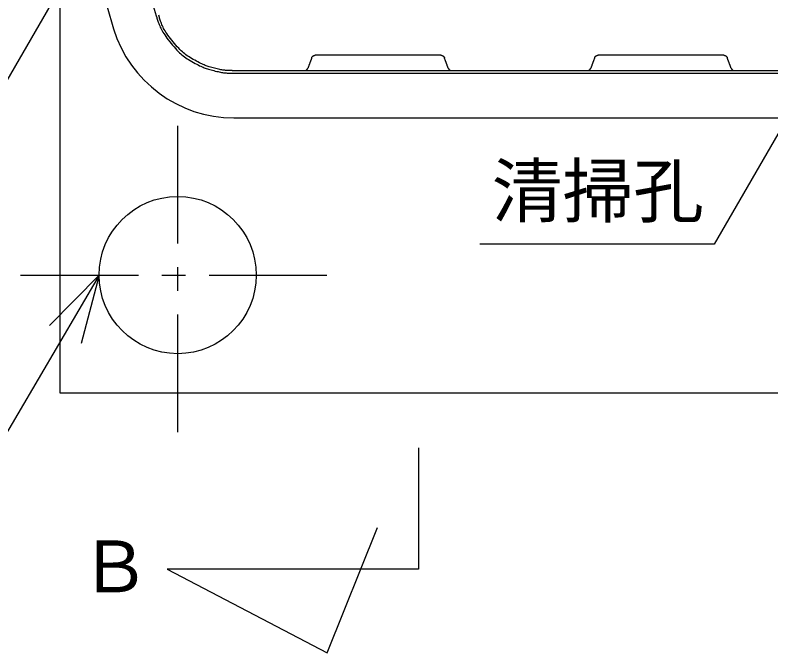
# Model space of a CAD drawing. Units: millimetres, scale not verified. Extents: x -23521 to 8910, y -6308 to 6308.
# Drawn here: x -5968 to -5006, y -488 to 323 of the extents above; entities that cross this region are included whole.
import ezdxf
from ezdxf.enums import TextEntityAlignment as Align

# ---------------------------------------------------------------- set-up
doc = ezdxf.new("R2010")
doc.units = ezdxf.units.MM
doc.header["$LTSCALE"] = 30
doc.linetypes.add('CHAIN1', pattern=[8, 5, -1, 1, -1])
for name, color, linetype, lineweight in [('0-1_空気管', 3, 'Continuous', 25), ('0-E_機器', 2, 'Continuous', 25), ('0-F_08', 2, 'CHAIN1', 25)]:
    doc.layers.add(name, color=color, linetype=linetype, lineweight=lineweight)
doc.styles.add('ＭＳ ゴシック', font='')
doc.styles.get('ＭＳ ゴシック').set_extended_font_data('MS Gothic')

msp = doc.modelspace()

# ---------------------------------------------------------------- linework, layer by layer
at = {"layer": '0-1_空気管'}
for p, q in [((-5763.26, 611.8), (-5978.01, 239.84)), ((-4765.22, 573.48), (-5077.96, 31.8)), ((-5425.72, 272.14), (-5585.56, 272.14)), ((-5065.72, 272.14), (-5225.56, 272.14)), ((-5691.32, 252.53), (-4864.37, 252.53)), ((-5689.26, 192.53), (-3042.03, 192.53)), ((-5077.96, 31.8), (-5376.04, 31.8)), ((-5454.16, -227.34), (-5454.16, -381.7))]:
    msp.add_line(p, q, dxfattribs=at)
for points in [[(-5787.91, 322.2), (-5787.25, 320.06), (-5786.98, 319.16), (-5786.64, 318.08), (-5786.25, 316.86), (-5785.81, 315.53), (-5785.32, 314.09), (-5784.77, 312.59), (-5784.19, 311.05), (-5783.56, 309.5), (-5782.9, 307.95), (-5782.17, 306.4), (-5781.38, 304.83), (-5780.5, 303.21), (-5779.52, 301.53), (-5778.42, 299.77), (-5777.18, 297.91), (-5775.8, 295.93), (-5774.26, 293.82), (-5772.58, 291.62), (-5770.81, 289.36), (-5768.97, 287.09), (-5767.1, 284.84), (-5765.23, 282.66), (-5763.4, 280.59), (-5761.64, 278.66), (-5759.97, 276.92), (-5758.37, 275.33), (-5756.81, 273.89), (-5755.27, 272.55), (-5753.71, 271.29), (-5752.1, 270.09), (-5750.41, 268.91), (-5748.62, 267.73), (-5746.69, 266.53), (-5744.68, 265.32), (-5742.6, 264.12), (-5740.5, 262.94), (-5738.42, 261.81), (-5736.4, 260.74)], [(-5746.77, 270.36), (-5748.51, 271.51), (-5750.15, 272.65), (-5751.71, 273.81), (-5753.22, 275.03), (-5754.71, 276.33), (-5756.22, 277.73), (-5757.77, 279.27), (-5759.39, 280.96), (-5761.1, 282.82), (-5762.87, 284.83), (-5764.68, 286.94), (-5766.49, 289.12), (-5768.28, 291.32), (-5770, 293.51), (-5771.62, 295.65), (-5773.11, 297.69), (-5774.45, 299.61), (-5775.65, 301.41), (-5776.72, 303.11), (-5777.67, 304.74), (-5778.52, 306.31), (-5779.29, 307.84), (-5779.99, 309.34), (-5780.64, 310.84), (-5781.24, 312.34), (-5781.81, 313.83), (-5782.33, 315.29), (-5782.81, 316.68), (-5783.24, 317.97), (-5783.62, 319.16), (-5783.95, 320.2), (-5784.85, 323.14)], [(-5691.32, 252.53), (-5692, 252.53), (-5692.79, 252.54), (-5693.66, 252.55), (-5694.59, 252.57), (-5695.57, 252.6), (-5696.58, 252.65), (-5697.6, 252.7), (-5698.63, 252.77), (-5699.68, 252.86), (-5700.75, 252.98), (-5701.87, 253.13), (-5703.05, 253.3), (-5704.31, 253.51), (-5705.66, 253.76), (-5707.11, 254.05), (-5708.68, 254.39), (-5710.34, 254.77), (-5712.05, 255.17), (-5713.8, 255.61), (-5715.54, 256.05), (-5717.24, 256.51), (-5718.88, 256.96), (-5720.42, 257.41), (-5721.84, 257.84), (-5723.17, 258.28), (-5724.45, 258.72), (-5725.71, 259.2), (-5726.99, 259.73), (-5728.33, 260.32), (-5729.77, 260.99), (-5731.34, 261.76), (-5733.07, 262.63), (-5734.93, 263.59), (-5736.89, 264.63), (-5738.9, 265.73), (-5740.94, 266.87), (-5742.95, 268.03), (-5744.91, 269.2), (-5746.77, 270.36)], [(-5590.06, 268.88), (-5590.02, 268.98), (-5590, 269.03), (-5589.98, 269.08), (-5589.96, 269.13), (-5589.94, 269.2), (-5589.91, 269.27), (-5589.88, 269.34), (-5589.81, 269.48), (-5589.77, 269.56), (-5589.73, 269.63), (-5589.69, 269.7), (-5589.64, 269.78), (-5589.59, 269.86), (-5589.53, 269.94), (-5589.47, 270.03), (-5589.4, 270.12), (-5589.31, 270.22), (-5589.22, 270.32), (-5589.13, 270.42), (-5588.94, 270.63), (-5588.84, 270.73), (-5588.75, 270.83), (-5588.66, 270.92), (-5588.57, 271), (-5588.49, 271.07), (-5588.41, 271.13), (-5588.33, 271.19), (-5588.26, 271.25), (-5588.17, 271.3), (-5588.09, 271.36), (-5588, 271.4), (-5587.91, 271.46), (-5587.81, 271.51), (-5587.71, 271.56), (-5587.61, 271.61), (-5587.51, 271.65), (-5587.42, 271.7), (-5587.33, 271.74), (-5587.24, 271.78)], [(-5587.24, 271.78), (-5587.17, 271.81), (-5587.1, 271.84), (-5587.04, 271.86), (-5586.98, 271.88), (-5586.87, 271.92), (-5586.81, 271.94), (-5586.74, 271.95), (-5586.67, 271.97), (-5586.6, 271.99), (-5586.53, 272), (-5586.45, 272.02), (-5586.37, 272.04), (-5586.3, 272.06), (-5586.22, 272.07), (-5586.15, 272.08), (-5586.09, 272.09), (-5585.97, 272.11), (-5585.87, 272.12), (-5585.82, 272.13), (-5585.78, 272.13), (-5585.73, 272.14), (-5585.69, 272.14), (-5585.64, 272.14), (-5585.6, 272.14), (-5585.56, 272.14)], [(-5425.72, 272.14), (-5425.65, 272.14), (-5425.58, 272.14), (-5425.51, 272.14), (-5425.43, 272.13), (-5425.36, 272.13), (-5425.27, 272.12), (-5425.19, 272.11), (-5425.11, 272.1), (-5425.03, 272.09), (-5424.94, 272.07), (-5424.85, 272.05), (-5424.75, 272.02), (-5424.65, 271.99), (-5424.54, 271.95), (-5424.42, 271.91), (-5424.29, 271.87), (-5424.16, 271.82), (-5424.03, 271.76), (-5423.9, 271.71), (-5423.77, 271.65), (-5423.65, 271.6), (-5423.53, 271.54), (-5423.43, 271.49), (-5423.33, 271.44), (-5423.24, 271.39), (-5423.16, 271.34), (-5423.08, 271.28), (-5423, 271.22), (-5422.93, 271.16), (-5422.85, 271.1), (-5422.69, 270.96), (-5422.6, 270.88), (-5422.52, 270.8), (-5422.44, 270.73), (-5422.3, 270.58), (-5422.24, 270.52), (-5422.18, 270.46), (-5422.13, 270.4), (-5422.09, 270.35)], [(-5422.09, 270.35), (-5422.01, 270.26), (-5421.97, 270.21), (-5421.93, 270.16), (-5421.9, 270.11), (-5421.85, 270.05), (-5421.77, 269.92), (-5421.73, 269.85), (-5421.64, 269.72), (-5421.6, 269.66), (-5421.57, 269.6), (-5421.53, 269.54), (-5421.5, 269.49), (-5421.48, 269.44), (-5421.45, 269.39), (-5421.43, 269.35), (-5421.39, 269.26), (-5421.35, 269.18), (-5421.34, 269.14), (-5421.32, 269.09), (-5421.3, 269.06), (-5421.29, 269.02), (-5421.28, 268.99), (-5421.27, 268.96), (-5421.24, 268.88)], [(-5230.06, 268.88), (-5230.02, 268.98), (-5230, 269.03), (-5229.98, 269.08), (-5229.96, 269.13), (-5229.94, 269.2), (-5229.91, 269.27), (-5229.88, 269.34), (-5229.81, 269.48), (-5229.77, 269.56), (-5229.73, 269.63), (-5229.69, 269.7), (-5229.64, 269.78), (-5229.59, 269.86), (-5229.53, 269.94), (-5229.47, 270.03), (-5229.4, 270.12), (-5229.31, 270.22), (-5229.22, 270.32), (-5229.13, 270.42), (-5228.94, 270.63), (-5228.84, 270.73), (-5228.75, 270.83), (-5228.66, 270.92), (-5228.57, 271), (-5228.49, 271.07), (-5228.41, 271.13), (-5228.33, 271.19), (-5228.26, 271.25), (-5228.17, 271.3), (-5228.09, 271.36), (-5228, 271.4), (-5227.91, 271.46), (-5227.81, 271.51), (-5227.71, 271.56), (-5227.61, 271.61), (-5227.51, 271.65), (-5227.42, 271.7), (-5227.33, 271.74), (-5227.24, 271.78)], [(-5227.24, 271.78), (-5227.17, 271.81), (-5227.1, 271.84), (-5227.04, 271.86), (-5226.98, 271.88), (-5226.87, 271.92), (-5226.81, 271.94), (-5226.74, 271.95), (-5226.67, 271.97), (-5226.6, 271.99), (-5226.53, 272), (-5226.45, 272.02), (-5226.37, 272.04), (-5226.3, 272.06), (-5226.22, 272.07), (-5226.15, 272.08), (-5226.09, 272.09), (-5225.97, 272.11), (-5225.87, 272.12), (-5225.82, 272.13), (-5225.78, 272.13), (-5225.73, 272.14), (-5225.69, 272.14), (-5225.64, 272.14), (-5225.6, 272.14), (-5225.56, 272.14)], [(-5065.72, 272.14), (-5065.65, 272.14), (-5065.58, 272.14), (-5065.51, 272.14), (-5065.43, 272.13), (-5065.36, 272.13), (-5065.27, 272.12), (-5065.19, 272.11), (-5065.11, 272.1), (-5065.03, 272.09), (-5064.94, 272.07), (-5064.85, 272.05), (-5064.75, 272.02), (-5064.65, 271.99), (-5064.54, 271.95), (-5064.42, 271.91), (-5064.29, 271.87), (-5064.16, 271.82), (-5064.03, 271.76), (-5063.9, 271.71), (-5063.77, 271.65), (-5063.65, 271.6), (-5063.53, 271.54), (-5063.43, 271.49), (-5063.33, 271.44), (-5063.24, 271.39), (-5063.16, 271.34), (-5063.08, 271.28), (-5063, 271.22), (-5062.93, 271.16), (-5062.85, 271.1), (-5062.69, 270.96), (-5062.6, 270.88), (-5062.52, 270.8), (-5062.44, 270.73), (-5062.3, 270.58), (-5062.24, 270.52), (-5062.18, 270.46), (-5062.13, 270.4), (-5062.09, 270.35)], [(-5062.09, 270.35), (-5062.01, 270.26), (-5061.97, 270.21), (-5061.93, 270.16), (-5061.9, 270.11), (-5061.85, 270.05), (-5061.77, 269.92), (-5061.73, 269.85), (-5061.64, 269.72), (-5061.6, 269.66), (-5061.57, 269.6), (-5061.53, 269.54), (-5061.5, 269.49), (-5061.48, 269.44), (-5061.45, 269.39), (-5061.43, 269.35), (-5061.39, 269.26), (-5061.35, 269.18), (-5061.34, 269.14), (-5061.32, 269.09), (-5061.3, 269.06), (-5061.29, 269.02), (-5061.28, 268.99), (-5061.27, 268.96), (-5061.24, 268.88)], [(-5736.4, 260.74), (-5734.47, 259.74), (-5732.69, 258.85), (-5731.07, 258.06), (-5729.58, 257.37), (-5728.2, 256.76), (-5726.88, 256.22), (-5725.58, 255.72), (-5724.26, 255.26), (-5722.89, 254.81), (-5721.42, 254.36), (-5719.83, 253.9), (-5718.14, 253.43), (-5716.38, 252.96), (-5714.59, 252.5), (-5712.79, 252.05), (-5711.02, 251.63), (-5709.31, 251.24), (-5707.69, 250.9), (-5706.19, 250.59), (-5704.8, 250.34), (-5703.5, 250.12), (-5702.28, 249.94), (-5701.12, 249.79), (-5700.01, 249.67), (-5698.93, 249.58), (-5697.87, 249.5), (-5696.81, 249.44), (-5695.77, 249.4), (-5694.76, 249.37), (-5693.8, 249.35), (-5692.91, 249.34), (-5692.1, 249.33), (-5691.38, 249.33)], [(-5590.06, 268.88), (-5590.19, 268.52), (-5590.25, 268.36), (-5590.31, 268.18), (-5590.39, 267.97), (-5590.48, 267.74), (-5590.57, 267.5), (-5590.66, 267.24), (-5590.76, 266.97), (-5590.97, 266.42), (-5591.07, 266.15), (-5591.17, 265.86), (-5591.29, 265.56), (-5591.4, 265.25), (-5591.53, 264.91), (-5591.66, 264.55), (-5591.81, 264.15), (-5591.97, 263.73), (-5592.13, 263.28), (-5592.31, 262.81), (-5592.49, 262.34), (-5592.66, 261.86), (-5592.83, 261.39), (-5593, 260.94), (-5593.16, 260.52), (-5593.3, 260.13), (-5593.44, 259.76), (-5593.57, 259.43), (-5593.68, 259.11), (-5593.79, 258.81), (-5593.9, 258.53), (-5594.1, 257.97), (-5594.2, 257.7), (-5594.3, 257.44), (-5594.4, 257.18), (-5594.49, 256.93), (-5594.58, 256.7), (-5594.65, 256.49), (-5594.72, 256.31), (-5594.91, 255.79)], [(-5416.38, 255.79), (-5416.51, 256.16), (-5416.57, 256.31), (-5416.64, 256.49), (-5416.72, 256.7), (-5416.8, 256.93), (-5416.89, 257.18), (-5416.99, 257.44), (-5417.09, 257.7), (-5417.19, 257.98), (-5417.29, 258.25), (-5417.39, 258.53), (-5417.5, 258.81), (-5417.61, 259.11), (-5417.73, 259.43), (-5417.85, 259.76), (-5417.99, 260.13), (-5418.13, 260.52), (-5418.29, 260.94), (-5418.46, 261.39), (-5418.63, 261.86), (-5418.81, 262.34), (-5418.98, 262.81), (-5419.16, 263.28), (-5419.33, 263.73), (-5419.48, 264.15), (-5419.63, 264.55), (-5419.76, 264.91), (-5419.89, 265.25), (-5420.01, 265.56), (-5420.11, 265.86), (-5420.22, 266.15), (-5420.32, 266.42), (-5420.53, 266.97), (-5420.63, 267.24), (-5420.81, 267.74), (-5420.9, 267.97), (-5420.98, 268.18), (-5421.04, 268.36), (-5421.24, 268.88)], [(-5230.06, 268.88), (-5230.19, 268.52), (-5230.25, 268.36), (-5230.31, 268.18), (-5230.39, 267.97), (-5230.48, 267.74), (-5230.57, 267.5), (-5230.66, 267.24), (-5230.76, 266.97), (-5230.97, 266.42), (-5231.07, 266.15), (-5231.17, 265.86), (-5231.29, 265.56), (-5231.4, 265.25), (-5231.53, 264.91), (-5231.66, 264.55), (-5231.81, 264.15), (-5231.97, 263.73), (-5232.13, 263.28), (-5232.31, 262.81), (-5232.49, 262.34), (-5232.66, 261.86), (-5232.83, 261.39), (-5233, 260.94), (-5233.16, 260.52), (-5233.3, 260.13), (-5233.44, 259.76), (-5233.57, 259.43), (-5233.68, 259.11), (-5233.79, 258.81), (-5233.9, 258.53), (-5234.1, 257.97), (-5234.2, 257.7), (-5234.3, 257.44), (-5234.4, 257.18), (-5234.49, 256.93), (-5234.58, 256.7), (-5234.65, 256.49), (-5234.72, 256.31), (-5234.91, 255.79)], [(-5056.38, 255.79), (-5056.51, 256.16), (-5056.57, 256.31), (-5056.64, 256.49), (-5056.72, 256.7), (-5056.8, 256.93), (-5056.89, 257.18), (-5056.99, 257.44), (-5057.09, 257.7), (-5057.19, 257.98), (-5057.29, 258.25), (-5057.39, 258.53), (-5057.5, 258.81), (-5057.61, 259.11), (-5057.73, 259.43), (-5057.85, 259.76), (-5057.99, 260.13), (-5058.13, 260.52), (-5058.29, 260.94), (-5058.46, 261.39), (-5058.63, 261.86), (-5058.81, 262.34), (-5058.98, 262.81), (-5059.16, 263.28), (-5059.33, 263.73), (-5059.48, 264.15), (-5059.63, 264.55), (-5059.76, 264.91), (-5059.89, 265.25), (-5060.01, 265.56), (-5060.11, 265.86), (-5060.22, 266.15), (-5060.32, 266.42), (-5060.53, 266.97), (-5060.63, 267.24), (-5060.81, 267.74), (-5060.9, 267.97), (-5060.98, 268.18), (-5061.04, 268.36), (-5061.24, 268.88)], [(-5599.33, 252.53), (-5599.26, 252.53), (-5599.19, 252.54), (-5599.11, 252.54), (-5599.03, 252.55), (-5598.95, 252.55), (-5598.87, 252.56), (-5598.79, 252.57), (-5598.7, 252.59), (-5598.61, 252.61), (-5598.52, 252.63), (-5598.43, 252.65), (-5598.32, 252.68), (-5598.21, 252.72), (-5598.09, 252.76), (-5597.97, 252.81), (-5597.84, 252.86), (-5597.71, 252.91), (-5597.57, 252.96), (-5597.45, 253.02), (-5597.32, 253.07), (-5597.21, 253.13), (-5597.11, 253.18), (-5597.01, 253.23), (-5596.92, 253.28), (-5596.84, 253.34), (-5596.76, 253.39), (-5596.68, 253.45), (-5596.6, 253.51), (-5596.52, 253.57), (-5596.45, 253.64), (-5596.36, 253.72), (-5596.28, 253.79), (-5596.2, 253.87), (-5596.12, 253.94), (-5596.05, 254.02), (-5595.98, 254.09), (-5595.91, 254.16), (-5595.86, 254.21), (-5595.81, 254.27)], [(-5595.81, 254.27), (-5595.76, 254.32), (-5595.68, 254.42), (-5595.61, 254.51), (-5595.57, 254.57), (-5595.53, 254.63), (-5595.49, 254.69), (-5595.45, 254.75), (-5595.4, 254.82), (-5595.36, 254.89), (-5595.32, 254.95), (-5595.28, 255.02), (-5595.24, 255.08), (-5595.21, 255.13), (-5595.18, 255.19), (-5595.15, 255.23), (-5595.13, 255.28), (-5595.1, 255.33), (-5595.08, 255.37), (-5595.07, 255.41), (-5595.04, 255.45), (-5595.03, 255.5), (-5595.01, 255.54), (-5594.99, 255.58), (-5594.98, 255.62), (-5594.97, 255.65), (-5594.95, 255.68), (-5594.94, 255.71), (-5594.91, 255.79)], [(-5416.38, 255.79), (-5416.34, 255.69), (-5416.33, 255.65), (-5416.3, 255.6), (-5416.28, 255.54), (-5416.26, 255.48), (-5416.23, 255.41), (-5416.2, 255.34), (-5416.17, 255.26), (-5416.13, 255.19), (-5416.06, 255.05), (-5416.01, 254.97), (-5415.97, 254.9), (-5415.91, 254.81), (-5415.85, 254.73), (-5415.79, 254.65), (-5415.72, 254.55), (-5415.64, 254.46), (-5415.55, 254.36), (-5415.46, 254.25), (-5415.36, 254.15), (-5415.26, 254.04), (-5415.17, 253.94), (-5415.07, 253.85), (-5414.98, 253.76), (-5414.9, 253.68), (-5414.81, 253.61), (-5414.74, 253.54), (-5414.66, 253.48), (-5414.58, 253.42), (-5414.5, 253.37), (-5414.41, 253.32), (-5414.33, 253.27), (-5414.23, 253.22), (-5414.04, 253.11), (-5413.84, 253.02), (-5413.74, 252.98), (-5413.65, 252.93), (-5413.57, 252.9), (-5413.49, 252.86)], [(-5413.49, 252.86), (-5413.42, 252.84), (-5413.36, 252.81), (-5413.3, 252.79), (-5413.19, 252.76), (-5413.13, 252.74), (-5413.07, 252.72), (-5413, 252.71), (-5412.93, 252.69), (-5412.85, 252.67), (-5412.77, 252.65), (-5412.7, 252.63), (-5412.62, 252.62), (-5412.55, 252.6), (-5412.48, 252.59), (-5412.41, 252.58), (-5412.35, 252.57), (-5412.3, 252.56), (-5412.24, 252.56), (-5412.15, 252.54), (-5412.01, 252.53), (-5411.97, 252.53), (-5411.92, 252.53)], [(-5239.33, 252.53), (-5239.26, 252.53), (-5239.19, 252.54), (-5239.11, 252.54), (-5239.03, 252.55), (-5238.95, 252.55), (-5238.87, 252.56), (-5238.79, 252.57), (-5238.7, 252.59), (-5238.61, 252.61), (-5238.52, 252.63), (-5238.43, 252.65), (-5238.32, 252.68), (-5238.21, 252.72), (-5238.09, 252.76), (-5237.97, 252.81), (-5237.84, 252.86), (-5237.71, 252.91), (-5237.57, 252.96), (-5237.45, 253.02), (-5237.32, 253.07), (-5237.21, 253.13), (-5237.11, 253.18), (-5237.01, 253.23), (-5236.92, 253.28), (-5236.84, 253.34), (-5236.76, 253.39), (-5236.68, 253.45), (-5236.6, 253.51), (-5236.52, 253.57), (-5236.45, 253.64), (-5236.36, 253.72), (-5236.28, 253.79), (-5236.2, 253.87), (-5236.12, 253.94), (-5236.05, 254.02), (-5235.98, 254.09), (-5235.91, 254.16), (-5235.86, 254.21), (-5235.81, 254.27)], [(-5235.81, 254.27), (-5235.76, 254.32), (-5235.68, 254.42), (-5235.61, 254.51), (-5235.57, 254.57), (-5235.53, 254.63), (-5235.49, 254.69), (-5235.45, 254.75), (-5235.4, 254.82), (-5235.36, 254.89), (-5235.32, 254.95), (-5235.28, 255.02), (-5235.24, 255.08), (-5235.21, 255.13), (-5235.18, 255.19), (-5235.15, 255.23), (-5235.13, 255.28), (-5235.1, 255.33), (-5235.08, 255.37), (-5235.07, 255.41), (-5235.04, 255.45), (-5235.03, 255.5), (-5235.01, 255.54), (-5234.99, 255.58), (-5234.98, 255.62), (-5234.97, 255.65), (-5234.95, 255.68), (-5234.94, 255.71), (-5234.91, 255.79)], [(-5056.38, 255.79), (-5056.34, 255.69), (-5056.33, 255.65), (-5056.3, 255.6), (-5056.28, 255.54), (-5056.26, 255.48), (-5056.23, 255.41), (-5056.2, 255.34), (-5056.17, 255.26), (-5056.13, 255.19), (-5056.06, 255.05), (-5056.01, 254.97), (-5055.97, 254.9), (-5055.91, 254.81), (-5055.85, 254.73), (-5055.79, 254.65), (-5055.72, 254.55), (-5055.64, 254.46), (-5055.55, 254.36), (-5055.46, 254.25), (-5055.36, 254.15), (-5055.26, 254.04), (-5055.17, 253.94), (-5055.07, 253.85), (-5054.98, 253.76), (-5054.9, 253.68), (-5054.81, 253.61), (-5054.74, 253.54), (-5054.66, 253.48), (-5054.58, 253.42), (-5054.5, 253.37), (-5054.41, 253.32), (-5054.33, 253.27), (-5054.23, 253.22), (-5054.04, 253.11), (-5053.84, 253.02), (-5053.74, 252.98), (-5053.65, 252.93), (-5053.57, 252.9), (-5053.49, 252.86)], [(-5053.49, 252.86), (-5053.42, 252.84), (-5053.36, 252.81), (-5053.3, 252.79), (-5053.19, 252.76), (-5053.13, 252.74), (-5053.07, 252.72), (-5053, 252.71), (-5052.93, 252.69), (-5052.85, 252.67), (-5052.77, 252.65), (-5052.7, 252.63), (-5052.62, 252.62), (-5052.55, 252.6), (-5052.48, 252.59), (-5052.41, 252.58), (-5052.35, 252.57), (-5052.3, 252.56), (-5052.24, 252.56), (-5052.15, 252.54), (-5052.01, 252.53), (-5051.97, 252.53), (-5051.92, 252.53)], [(-5691.38, 249.33), (-4864.24, 249.33)], [(-5454.16, -381.7), (-5774.16, -381.7), (-5570.51, -488.04), (-5506.54, -328.42)]]:
    msp.add_lwpolyline(points, dxfattribs=at)
for centre, radius, start, end in [((-4350.64, 762.53), 1560, 162.97089, 197.02907), ((-4350.64, 762.53), 1503.2, 186.16396, 197.03296), ((-5689.26, 352.53), 160, 197.02908, 270)]:
    msp.add_arc(centre, radius, start, end, dxfattribs=at)
at = {"layer": '0-E_機器'}
msp.add_lwpolyline([(-5910.66, 1682.53), (-5910.66, -157.47), (-2820.63, -157.47)], dxfattribs=at)
at = {"layer": '0-F_08'}
for p, q in [((-5760.66, -207.47), (-5760.66, 192.53)), ((-5960.66, -7.47), (-5560.66, -7.47))]:
    msp.add_line(p, q, dxfattribs=at)
at = {"layer": '0-F_08', "color": 4, "linetype": 'Continuous'}
for q in [(-6008.65, -259.47), (-5923.96, -71.44), (-5883.5, -94.52)]:
    msp.add_line((-5860.66, -7.47), q, dxfattribs=at)
at = {"layer": '0-F_08', "linetype": 'Continuous'}
msp.add_circle((-5760.66, -7.47), 100, dxfattribs=at)

# ---------------------------------------------------------------- texts
at = {"layer": '0-1_空気管', "color": 4, "style": 'ＭＳ ゴシック'}
for s, p in [('清掃孔', (-5361.04, 46.8)), ('Ｂ', (-5885.52, -430.86))]:
    msp.add_text(s, height=65.98, dxfattribs=at).set_placement(p, align=Align.BOTTOM_LEFT)

doc.saveas('drawing.dxf')
